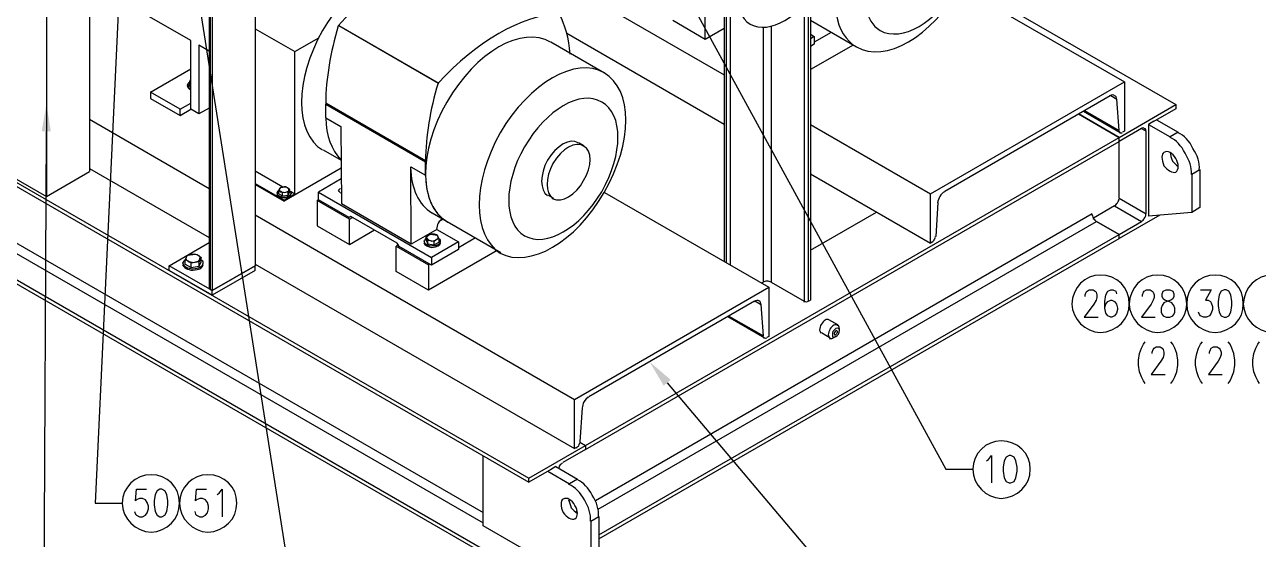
# Model space of a CAD drawing. Header units: inches. Extents: x 0.3 to 33.8, y 15.5 to 37.1.
# Drawn here: x 9.15 to 17.25, y 20.1 to 23.48 of the extents above; entities that cross this region are included whole.
import ezdxf

# ---------------------------------------------------------------- set-up
doc = ezdxf.new("R2010")
doc.units = ezdxf.units.IN
doc.header["$MEASUREMENT"] = 0

# ---------------------------------------------------------------- blocks, each defined once
blk = doc.blocks.new('60298_1')
at = {"transparency": 33554687}
for points in [[(9.2637, 22.7828), (9.2946, 22.9629), (9.3237, 22.7825)], [(13.3486, 21.1124), (13.2554, 21.2695), (13.3945, 21.1511)]]:
    blk.add_hatch(color=21, dxfattribs=at).paths.add_polyline_path(points)
for points in [[(2.692, 26.1463), (12.463, 20.505)], [(2.692, 26.1194), (12.463, 20.4782), (12.463, 20.505)], [(9.2943, 25.9547), (9.2943, 22.3548)], [(2.692, 25.508), (12.463, 19.8667)], [(2.692, 25.4806), (12.463, 19.8399), (12.463, 19.8667)], [(3.288, 25.4031), (12.1624, 20.2793)], [(3.2575, 25.352), (12.1624, 20.2107)], [(9.5778, 24.3259), (9.5778, 22.5185)], [(11.8485, 24.2485), (13.7452, 23.1537)], [(10.6664, 23.8926), (10.6664, 21.9003)], [(13.7452, 23.8482), (13.7452, 21.9272)], [(10.243, 23.3783), (9.5778, 23.7625)], [(15.3146, 23.7641), (16.711, 22.958), (16.711, 22.9311), (16.5628, 22.8454)], [(13.7587, 23.7222), (13.7587, 21.9195)], [(14.3117, 23.6634), (14.3117, 21.6747)], [(15.296, 23.73), (16.3748, 23.1072)], [(10.3643, 23.6195), (10.3643, 21.7521)], [(13.785, 23.6009), (13.785, 21.904)], [(14.272, 23.6159), (14.272, 21.6674)], [(14.2983, 23.6463), (14.2983, 21.6674), (14.3117, 21.6747)], [(10.3695, 23.5735), (10.3695, 21.7444), (10.3829, 21.7366)], [(10.3829, 23.5658), (10.3829, 21.7366)], [(13.4085, 23.5115), (13.6208, 23.3886)], [(13.6208, 23.3886), (13.6208, 23.5539)], [(14.3117, 23.5115), (14.6143, 23.3365)], [(10.6664, 23.4563), (10.9262, 23.306)], [(11.2153, 23.4769), (11.8702, 23.0989)], [(11.2159, 23.4775), (11.2159, 23.4775)], [(11.2159, 23.4775), (11.8707, 23.0994)], [(12.7129, 23.4268), (13.7452, 22.8304)], [(13.6208, 23.3886), (13.7452, 23.4609)], [(14.0019, 23.4671), (14.0019, 21.7924)], [(14.0551, 23.4738), (14.0551, 21.7924)], [(14.3117, 23.4207), (14.3376, 23.4057)], [(14.4491, 23.432), (14.3376, 23.3675)], [(10.243, 22.9678), (10.243, 23.3783)], [(10.2961, 23.3478), (10.2961, 22.8965)], [(10.3643, 23.3086), (10.2961, 23.3478)], [(10.9262, 23.306), (11.0847, 23.3974)], [(12.6071, 23.3711), (12.9593, 23.1676)], [(14.3376, 23.4057), (14.3117, 23.3907)], [(14.3376, 23.3546), (14.3117, 23.3396)], [(14.5921, 23.3494), (14.3117, 23.1878)], [(14.3376, 23.4057), (14.3376, 23.3546)], [(10.9262, 22.3729), (10.9262, 23.306)], [(9.9775, 23.0395), (10.243, 23.1929)], [(10.2337, 23.1031), (10.243, 23.1248)], [(10.243, 23.1), (10.2337, 23.1031)], [(10.2337, 23.0798), (10.2337, 23.1031)], [(11.8702, 23.0989), (11.8702, 23.0989)], [(15.1003, 22.3713), (16.3748, 23.1072)], [(16.3748, 23.1072), (16.3748, 22.7839)], [(10.1722, 22.927), (9.9775, 23.0395)], [(9.9775, 23.0395), (9.9775, 22.9987)], [(10.2223, 23.0865), (10.2223, 23.0788)], [(10.2337, 23.0798), (10.243, 23.0747)], [(16.2808, 23.0163), (15.1938, 22.3884)], [(16.2844, 23.0179), (16.3247, 22.9946)], [(9.9775, 22.9987), (10.1722, 22.8862)], [(10.1722, 22.927), (10.243, 22.9678)], [(10.243, 22.927), (10.243, 22.9678)], [(10.3643, 22.9357), (10.2961, 22.8965)], [(11.1301, 22.8717), (11.1296, 22.96)], [(11.1296, 22.96), (11.7844, 22.582)], [(11.1301, 22.9698), (11.1301, 22.9595)], [(11.1301, 22.9698), (11.7849, 22.5918)], [(16.0737, 22.8965), (16.3391, 22.7431), (16.711, 22.958)], [(16.3397, 22.7875), (16.3247, 22.9946)], [(9.5778, 22.8619), (10.3643, 22.4075)], [(10.1722, 22.8862), (10.1722, 22.927)], [(10.1722, 22.8862), (10.243, 22.927)], [(10.2961, 22.8965), (10.243, 22.927)], [(11.1301, 22.8717), (11.2283, 22.8149)], [(16.3391, 22.7431), (16.0737, 22.8965)], [(16.1047, 22.9146), (16.3464, 22.7751)], [(16.1124, 22.9187), (16.3397, 22.7875)], [(16.5684, 22.8485), (16.5333, 22.8283)], [(16.586, 22.8588), (16.728, 22.7772)], [(11.2283, 22.8149), (11.2319, 22.3068)], [(14.3117, 22.8263), (15.1003, 22.3713)], [(16.4874, 22.8015), (16.3391, 22.7163), (16.3391, 22.7431)], [(16.3391, 22.3445), (16.5168, 22.2417), (16.5168, 22.7844)], [(16.3748, 22.7839), (16.3619, 22.7767)], [(16.4874, 22.8015), (16.5168, 22.7844)], [(16.5333, 22.8283), (16.5333, 22.7875)], [(16.5333, 22.8283), (16.6748, 22.7467)], [(16.5333, 22.7937), (16.5333, 22.251)], [(16.728, 22.7772), (16.6748, 22.7467)], [(12.7899, 22.7101), (12.825, 22.6894)], [(12.8343, 20.7198), (16.3391, 22.7431)], [(12.8343, 20.693), (16.3391, 22.7163)], [(16.3391, 22.7163), (16.3391, 22.7431)], [(16.3391, 22.3445), (16.3391, 22.7163)], [(11.1121, 22.661), (11.2298, 22.5928)], [(9.5778, 22.5386), (10.3643, 22.0847)], [(11.2303, 22.5397), (10.8554, 22.3233)], [(11.691, 22.0418), (11.6868, 22.55)], [(11.6868, 22.55), (11.7849, 22.4937)], [(11.7844, 22.582), (11.7849, 22.5572)], [(11.7849, 22.4937), (11.7844, 22.582)], [(11.7849, 22.5572), (11.7849, 22.5918)], [(16.8163, 22.5014), (16.8695, 22.5319)], [(16.8695, 22.5319), (16.8695, 22.2815)], [(9.0113, 22.5185), (9.2943, 22.3548)], [(9.2943, 22.3548), (9.5778, 22.5185)], [(10.6664, 22.5226), (10.8472, 22.4183)], [(11.2303, 22.4705), (11.0806, 22.3837), (11.8242, 21.9546)], [(14.3117, 22.5035), (15.1003, 22.0486)], [(16.8163, 22.5014), (16.8163, 22.2505)], [(10.6664, 22.441), (10.8554, 22.3315)], [(10.6664, 22.4328), (10.8554, 22.3233)], [(10.8095, 22.378), (10.8095, 22.3729)], [(10.8208, 22.3935), (10.8301, 22.4137)], [(10.8332, 22.3884), (10.8208, 22.3935)], [(10.8208, 22.3723), (10.8208, 22.3935)], [(10.8208, 22.3723), (10.8461, 22.3579)], [(10.8301, 22.4137), (10.8647, 22.4188)], [(10.8461, 22.3785), (10.8332, 22.3884)], [(10.8812, 22.3837), (10.8461, 22.3785)], [(10.8461, 22.3579), (10.8461, 22.3785)], [(10.8461, 22.3579), (10.8812, 22.363)], [(10.8554, 22.3315), (10.9262, 22.3729)], [(10.8647, 22.4188), (10.8776, 22.4137)], [(10.8776, 22.4137), (10.8905, 22.4038)], [(10.8905, 22.4038), (10.8812, 22.3837)], [(10.8812, 22.363), (10.8812, 22.3837)], [(10.8812, 22.363), (10.8905, 22.3832)], [(10.8905, 22.3832), (10.8905, 22.4038)], [(10.8972, 22.3894), (10.9262, 22.3729)], [(10.9019, 22.378), (10.9019, 22.3729)], [(11.0806, 22.3326), (11.0806, 22.3837)], [(12.5895, 22.363), (12.6246, 22.3429)], [(12.9593, 22.3811), (14.038, 21.7583)], [(15.1003, 22.0486), (15.1003, 22.3713)], [(10.8554, 22.3233), (10.8554, 22.3315)], [(11.0718, 22.3279), (11.0806, 22.3326)], [(11.0718, 22.3279), (11.0718, 22.1627)], [(11.284, 22.205), (11.0718, 22.3279)], [(11.282, 22.2169), (11.0806, 22.3326)], [(11.691, 22.0418), (11.2319, 22.3068)], [(15.1499, 22.3161), (15.1349, 22.0919)], [(16.3092, 22.2928), (16.1708, 22.2128)], [(16.3092, 22.2928), (16.4874, 22.1901)], [(16.8695, 22.2815), (16.8163, 22.2505)], [(10.6664, 22.2334), (12.7635, 21.0225)], [(11.2944, 22.2241), (11.282, 22.2169)], [(11.284, 22.205), (11.3057, 22.2174)], [(11.284, 22.0398), (11.284, 22.205)], [(11.8242, 21.9034), (11.612, 22.0263), (11.599, 22.048), (11.2944, 22.2241)], [(11.8278, 22.2474), (11.9259, 22.1911)], [(11.8583, 22.2272), (11.8583, 22.2272)], [(11.8588, 22.2298), (11.8588, 22.2298)], [(11.9001, 22.2055), (11.8738, 22.1901)], [(12.8999, 20.3584), (16.162, 22.2422)], [(14.3117, 22.0021), (14.746, 22.2525)], [(16.6061, 22.2319), (16.3391, 22.078), (16.3391, 22.1048)], [(16.5333, 22.266), (16.5333, 22.2252)], [(16.8163, 22.2505), (16.5333, 22.2252)], [(11.0718, 22.1627), (11.284, 22.0398)], [(11.284, 22.0398), (11.4488, 22.1348)], [(11.8588, 22.1389), (11.691, 22.0418)], [(11.8588, 22.1389), (12.0013, 22.0568)], [(11.9259, 22.1911), (12.2781, 21.9876)], [(12.9185, 20.3005), (16.1909, 22.1901)], [(16.1909, 22.1901), (16.3391, 22.1048), (16.4874, 22.1901)], [(16.1909, 22.1901), (16.1909, 22.1901)], [(16.3391, 22.1048), (16.1909, 22.1901)], [(10.0999, 21.9003), (10.3643, 22.0527)], [(11.7772, 22.0532), (11.7772, 22.0609)], [(11.7886, 22.0904), (11.8035, 22.1017)], [(11.7994, 22.0661), (11.7886, 22.0904)], [(11.7886, 22.0677), (11.7886, 22.0904)], [(11.7886, 22.0677), (11.7994, 22.0434)], [(11.8418, 22.0599), (11.7994, 22.0661)], [(11.7994, 22.0434), (11.7994, 22.0661)], [(11.7994, 22.0434), (11.8418, 22.0367)], [(11.8035, 22.1017), (11.819, 22.1079)], [(11.819, 22.1079), (11.8609, 22.1017)], [(12.0013, 22.0568), (11.8242, 21.9546)], [(11.8567, 22.0713), (11.8418, 22.0599)], [(11.8418, 22.0367), (11.8418, 22.0599)], [(11.8418, 22.0367), (11.8722, 22.0548)], [(11.8722, 22.0775), (11.8567, 22.0713)], [(11.8609, 22.1017), (11.8722, 22.0775)], [(11.8722, 22.0775), (11.8722, 22.0548)], [(11.8836, 22.0532), (11.8836, 22.0609)], [(12.1129, 22.0832), (12.0013, 22.0186)], [(12.0013, 22.0568), (12.0013, 22.0057)], [(12.9236, 20.1327), (16.3391, 22.1048)], [(12.9236, 20.1058), (16.3391, 22.078)], [(15.1127, 22.0558), (15.1003, 22.0486)], [(16.3391, 22.078), (16.3391, 22.1048)], [(10.2068, 21.9102), (10.2068, 21.9386), (10.2207, 21.9685)], [(10.2207, 21.9685), (10.2729, 21.9768)], [(10.2729, 21.9768), (10.292, 21.969), (10.3116, 21.9546)], [(11.6063, 22.0362), (11.5918, 22.0274)], [(11.5918, 21.8627), (11.5918, 22.0274)], [(11.5918, 22.0274), (11.8041, 21.905)], [(12.2559, 22.0005), (11.8041, 21.7397)], [(12.0013, 22.0057), (11.8242, 21.9034)], [(10.0999, 21.8694), (10.0999, 21.9003)], [(10.3829, 21.7366), (10.0999, 21.9003)], [(10.1934, 21.9102), (10.1934, 21.9179)], [(10.245, 21.888), (10.245, 21.9164), (10.2259, 21.9308), (10.2068, 21.9386)], [(10.2068, 21.9102), (10.245, 21.888)], [(10.2972, 21.8962), (10.2972, 21.9246), (10.245, 21.9164)], [(10.245, 21.888), (10.2972, 21.8962)], [(10.3116, 21.9262), (10.3116, 21.9546), (10.2972, 21.9246)], [(10.2972, 21.8962), (10.3116, 21.9262)], [(10.3245, 21.9102), (10.3245, 21.9179)], [(10.3829, 21.7366), (10.6664, 21.9003)], [(10.6664, 21.8694), (10.6664, 21.9003), (10.3829, 21.7366)], [(10.6664, 21.9102), (12.7635, 20.6992)], [(11.8128, 21.9102), (11.8041, 21.905)], [(11.8041, 21.905), (11.8041, 21.7397)], [(11.8242, 21.9546), (11.8242, 21.9034)], [(10.3829, 21.7062), (10.0999, 21.8694)], [(10.6664, 21.8694), (10.3829, 21.7062)], [(11.8041, 21.7397), (11.5918, 21.8627)], [(10.3643, 21.7521), (10.3695, 21.7444)], [(10.3829, 21.7062), (10.3829, 21.7366)], [(12.7635, 21.0225), (14.038, 21.7583)], [(13.9905, 21.7857), (14.0019, 21.7924)], [(14.038, 21.7583), (14.038, 21.4351)], [(14.0551, 21.7924), (14.272, 21.6674)], [(16.1166, 21.6989), (16.1166, 21.7088), (16.1238, 21.7253), (16.1295, 21.733), (16.1434, 21.7423), (16.1687, 21.7423), (16.1816, 21.733), (16.1884, 21.7253), (16.194, 21.7088), (16.194, 21.6917), (16.1884, 21.6731), (16.1744, 21.6483), (16.1109, 21.5621), (16.2013, 21.5621)], [(16.2452, 21.622), (16.2524, 21.6483), (16.2653, 21.6654), (16.2849, 21.6731), (16.2906, 21.6731), (16.3102, 21.6654), (16.3226, 21.6483), (16.3299, 21.622), (16.3299, 21.6127), (16.3226, 21.5884), (16.3102, 21.5714), (16.2906, 21.5621), (16.2849, 21.5621), (16.2653, 21.5714), (16.2524, 21.5884), (16.2452, 21.622), (16.2452, 21.6654), (16.2524, 21.7088), (16.2653, 21.733), (16.2849, 21.7423), (16.2973, 21.7423), (16.3175, 21.733), (16.3226, 21.716)], [(16.492, 21.6989), (16.492, 21.7088), (16.4992, 21.7253), (16.5049, 21.733), (16.5189, 21.7423), (16.5442, 21.7423), (16.5571, 21.733), (16.5638, 21.7253), (16.5695, 21.7088), (16.5695, 21.6917), (16.5638, 21.6731), (16.5498, 21.6483), (16.4863, 21.5621), (16.5767, 21.5621)], [(16.6474, 21.5621), (16.6727, 21.5621), (16.6929, 21.5714), (16.6986, 21.5791), (16.7053, 21.5957), (16.7053, 21.622), (16.6986, 21.639), (16.6857, 21.6561), (16.666, 21.6654), (16.6407, 21.6731), (16.6278, 21.6824), (16.6211, 21.6989), (16.6211, 21.716), (16.6278, 21.733), (16.6474, 21.7423), (16.6727, 21.7423), (16.6929, 21.733), (16.6986, 21.716), (16.6986, 21.6989), (16.6929, 21.6824), (16.6784, 21.6731), (16.6531, 21.6654), (16.6335, 21.6561), (16.6211, 21.639), (16.6154, 21.622), (16.6154, 21.5957), (16.6211, 21.5791), (16.6278, 21.5714), (16.6474, 21.5621)], [(16.8747, 21.7423), (16.9449, 21.7423), (16.9072, 21.6731), (16.9253, 21.6731), (16.9392, 21.6654), (16.9449, 21.6561), (16.9521, 21.6318), (16.9521, 21.6127), (16.9449, 21.5884), (16.9325, 21.5714), (16.9129, 21.5621), (16.8943, 21.5621), (16.8747, 21.5714), (16.8674, 21.5791), (16.8618, 21.5957)], [(17.0286, 21.5621), (17.0415, 21.5621), (17.0611, 21.5714), (17.074, 21.5957), (17.0807, 21.639), (17.0807, 21.6654), (17.074, 21.7088), (17.0611, 21.733), (17.0415, 21.7423), (17.0286, 21.7423), (17.0089, 21.733), (16.9965, 21.7088), (16.9909, 21.6654), (16.9909, 21.639), (16.9965, 21.5957), (17.0089, 21.5714), (17.0286, 21.5621)], [(13.9446, 21.6669), (12.8575, 21.0395)], [(13.9477, 21.669), (13.9885, 21.6458)], [(14.0034, 21.4387), (13.9885, 21.6458)], [(13.7685, 21.5657), (14.0096, 21.4263)], [(13.7762, 21.5698), (14.0034, 21.4387)], [(14.492, 21.512), (14.4341, 21.5456)], [(14.5023, 21.4743), (14.5023, 21.4888)], [(14.038, 21.4351), (14.0256, 21.4278)], [(14.4419, 21.4253), (14.384, 21.4588)], [(14.4801, 21.4351), (14.4672, 21.4278)], [(16.5116, 21.1268), (16.4987, 21.1433), (16.4863, 21.1696), (16.4734, 21.2037), (16.4662, 21.2466), (16.4662, 21.2807), (16.4734, 21.3235), (16.4863, 21.3576), (16.4987, 21.3839), (16.5116, 21.4005)], [(16.6795, 21.1268), (16.6924, 21.1433), (16.7048, 21.1696), (16.7177, 21.2037), (16.7249, 21.2466), (16.7249, 21.2807), (16.7177, 21.3235), (16.7048, 21.3576), (16.6924, 21.3839), (16.6795, 21.4005)], [(16.8871, 21.1268), (16.8741, 21.1433), (16.8618, 21.1696), (16.8488, 21.2037), (16.8421, 21.2466), (16.8421, 21.2807), (16.8488, 21.3235), (16.8618, 21.3576), (16.8741, 21.3839), (16.8871, 21.4005)], [(17.0549, 21.1268), (17.0678, 21.1433), (17.0802, 21.1696), (17.0931, 21.2037), (17.1003, 21.2466), (17.1003, 21.2807), (17.0931, 21.3235), (17.0802, 21.3576), (17.0678, 21.3839), (17.0549, 21.4005)], [(17.2625, 21.1268), (17.2496, 21.1433), (17.2372, 21.1696), (17.2243, 21.2037), (17.2176, 21.2466), (17.2176, 21.2807), (17.2243, 21.3235), (17.2372, 21.3576), (17.2496, 21.3839), (17.2625, 21.4005)], [(16.5566, 21.3235), (16.5566, 21.3333), (16.5638, 21.3499), (16.569, 21.3576), (16.5834, 21.3669), (16.6087, 21.3669), (16.6211, 21.3576), (16.6283, 21.3499), (16.634, 21.3333), (16.634, 21.3163), (16.6283, 21.2972), (16.6144, 21.2729), (16.5509, 21.1867), (16.6412, 21.1867)], [(16.932, 21.3235), (16.932, 21.3333), (16.9392, 21.3499), (16.9449, 21.3576), (16.9588, 21.3669), (16.9841, 21.3669), (16.9965, 21.3576), (17.0038, 21.3499), (17.0094, 21.3333), (17.0094, 21.3163), (17.0038, 21.2972), (16.9898, 21.2729), (16.9263, 21.1867), (17.0167, 21.1867)], [(12.7635, 20.6992), (12.7635, 21.0225)], [(12.8131, 20.9672), (12.7981, 20.7431)], [(12.7981, 20.741), (12.8343, 20.7198), (12.8343, 20.693), (12.6866, 20.6073)], [(12.7981, 20.741), (12.8343, 20.7198)], [(12.463, 20.505), (12.8343, 20.7198)], [(12.7765, 20.7064), (12.7635, 20.6992)], [(12.8343, 20.7198), (12.8343, 20.693)], [(12.1624, 20.1926), (12.1624, 20.6517)], [(12.6406, 20.5809), (12.605, 20.5603)], [(12.6406, 20.5809), (12.7821, 20.4988)], [(15.468, 20.6197), (15.4824, 20.6274), (15.5005, 20.6537), (15.5005, 20.4735)], [(15.6167, 20.4735), (15.6291, 20.4735), (15.6492, 20.4828), (15.6616, 20.5071), (15.6689, 20.5505), (15.6689, 20.5768), (15.6616, 20.6197), (15.6492, 20.6439), (15.6291, 20.6537), (15.6167, 20.6537), (15.5971, 20.6439), (15.5842, 20.6197), (15.5785, 20.5768), (15.5785, 20.5505), (15.5842, 20.5071), (15.5971, 20.4828), (15.6167, 20.4735)], [(12.6107, 20.5639), (12.463, 20.4782)], [(12.5874, 20.5499), (12.7289, 20.4683)], [(12.7821, 20.4988), (12.7289, 20.4683)], [(9.8737, 20.2855), (9.8794, 20.2685), (9.8866, 20.2613), (9.9063, 20.252), (9.9248, 20.252), (9.9445, 20.2613), (9.9569, 20.2783), (9.9641, 20.3026), (9.9641, 20.3212), (9.9569, 20.346), (9.9445, 20.3625), (9.9248, 20.3718), (9.9063, 20.3718), (9.8866, 20.3625), (9.8794, 20.3553), (9.8866, 20.4322), (9.9512, 20.4322)], [(10.0405, 20.252), (10.0534, 20.252), (10.0731, 20.2613), (10.086, 20.2855), (10.0927, 20.3289), (10.0927, 20.3553), (10.086, 20.3981), (10.0731, 20.4229), (10.0534, 20.4322), (10.0405, 20.4322), (10.0209, 20.4229), (10.0085, 20.3981), (10.0028, 20.3553), (10.0028, 20.3289), (10.0085, 20.2855), (10.0209, 20.2613), (10.0405, 20.252)], [(10.2688, 20.2855), (10.2745, 20.2685), (10.2812, 20.2613), (10.3013, 20.252), (10.3194, 20.252), (10.339, 20.2613), (10.3519, 20.2783), (10.3586, 20.3026), (10.3586, 20.3212), (10.3519, 20.346), (10.339, 20.3625), (10.3194, 20.3718), (10.3013, 20.3718), (10.2812, 20.3625), (10.2745, 20.3553), (10.2812, 20.4322), (10.3462, 20.4322)], [(10.4159, 20.3981), (10.4299, 20.4059), (10.448, 20.4322), (10.448, 20.252)], [(12.7692, 20.2835), (12.7806, 20.2897)], [(12.5874, 19.9473), (12.1624, 20.1926)], [(12.8704, 20.2231), (12.9236, 20.254)], [(12.8704, 20.2231), (12.8704, 19.9726)], [(12.9236, 20.254), (12.9236, 20.0031)]]:
    blk.add_lwpolyline(points, dxfattribs=at)
at = {"color": 21, "transparency": 33554687}
for points in [[(9.9001, 26.1566), (11.0656, 18.7461), (11.2458, 18.7461)], [(9.8056, 24.4003), (9.615, 20.3418), (9.7952, 20.3418)], [(13.267, 24.1085), (15.2005, 20.5634), (15.3807, 20.5634)], [(9.2933, 22.7824), (9.2778, 19.765), (9.458, 19.765)], [(13.3714, 21.1314), (14.4279, 19.8791), (14.6082, 19.8791)]]:
    blk.add_lwpolyline(points, dxfattribs=at)
at = {"transparency": 33554687}
for points, knots in [([(14.3665, 24.266), (14.4936, 24.1972), (14.4936, 23.9643), (14.3665, 23.7444), (14.2447, 23.5333), (14.043, 23.4168), (13.9172, 23.4862), (13.7942, 23.5605), (13.7942, 23.7934), (13.9172, 24.0078), (14.043, 24.2244), (14.2447, 24.3409), (14.3665, 24.266)], [0, 0, 0, 0, 1, 1, 1, 2, 2, 2, 3, 3, 3, 4, 4, 4, 4]), ([(14.5111, 23.8942), (14.4344, 23.6411), (14.474, 23.4181), (14.6143, 23.3365), (14.803, 23.2282), (15.108, 23.4043), (15.296, 23.7289), (15.3864, 23.8866), (15.4371, 24.0573), (15.4354, 24.204)], [0, 0, 0, 0, 1, 1, 1, 2, 2, 2, 3, 3, 3, 3]), ([(14.6918, 23.8426), (14.6397, 23.6619), (14.671, 23.5046), (14.7693, 23.4449), (14.9126, 23.3652), (15.1399, 23.4964), (15.2753, 23.7393), (15.3475, 23.8559), (15.3853, 23.9832), (15.3838, 24.0904)], [0, 0, 0, 0, 1, 1, 1, 2, 2, 2, 3, 3, 3, 3]), ([(11.7276, 23.8632), (11.5409, 23.9125), (11.2787, 23.7358), (11.1079, 23.4449), (10.9242, 23.1219), (10.9242, 22.7697), (11.1079, 22.66)], [0, 0, 0, 0, 1, 1, 1, 2, 2, 2, 2]), ([(12.6055, 23.3675), (12.4193, 23.4797), (12.1143, 23.3036), (11.9239, 22.975), (11.7381, 22.652), (11.7381, 22.2998), (11.9239, 22.1901)], [0, 0, 0, 0, 1, 1, 1, 2, 2, 2, 2]), ([(12.9567, 23.1661), (13.1477, 23.0591), (13.1477, 22.707), (12.9567, 22.3811), (12.7715, 22.0553), (12.4665, 21.8793), (12.275, 21.9835), (12.0903, 22.0965), (12.0903, 22.4486), (12.275, 22.7736), (12.4665, 23.1003), (12.7715, 23.2763), (12.9567, 23.1661)], [0, 0, 0, 0, 1, 1, 1, 2, 2, 2, 3, 3, 3, 4, 4, 4, 4]), ([(10.23, 23.1041), (10.2272, 23.1009), (10.2228, 23.094), (10.2197, 23.0834), (10.2228, 23.0773), (10.2304, 23.0683), (10.2404, 23.0576)], [0, 0, 0, 0, 1, 1, 1, 2, 2, 2, 2]), ([(10.2404, 23.1196), (10.2402, 23.1199), (10.2384, 23.1161), (10.2352, 23.1093), (10.2384, 23.1085), (10.2402, 23.1048), (10.2404, 23.0989)], [0, 0, 0, 0, 1, 1, 1, 2, 2, 2, 2]), ([(16.3237, 22.9905), (16.3243, 23.0064), (16.3198, 23.0152), (16.3082, 23.0163), (16.304, 23.0243), (16.2928, 23.0232), (16.2772, 23.0163)], [0, 0, 0, 0, 1, 1, 1, 2, 2, 2, 2]), ([(12.9412, 22.975), (13.0839, 22.8957), (13.0839, 22.6332), (12.9412, 22.3863), (12.8035, 22.1475), (12.5761, 22.0162), (12.4351, 22.0971), (12.2957, 22.1781), (12.2957, 22.4406), (12.4351, 22.6806), (12.5761, 22.9264), (12.8035, 23.0576), (12.9412, 22.975)], [0, 0, 0, 0, 1, 1, 1, 2, 2, 2, 3, 3, 3, 4, 4, 4, 4]), ([(16.3391, 22.7839), (16.3405, 22.7821), (16.3428, 22.7777), (16.3443, 22.7736), (16.3507, 22.7731), (16.3563, 22.7737), (16.3598, 22.7736)], [0, 0, 0, 0, 1, 1, 1, 2, 2, 2, 2]), ([(16.5147, 22.7839), (16.5171, 22.7939), (16.514, 22.8008), (16.5044, 22.7994), (16.5028, 22.8072), (16.4953, 22.8065), (16.4837, 22.7994)], [0, 0, 0, 0, 1, 1, 1, 2, 2, 2, 2]), ([(16.8659, 22.5309), (16.8697, 22.5755), (16.8548, 22.6257), (16.8246, 22.6703), (16.8017, 22.7177), (16.7657, 22.7557), (16.7265, 22.7736)], [0, 0, 0, 0, 1, 1, 1, 2, 2, 2, 2]), ([(12.7863, 22.7065), (12.7346, 22.7423), (12.645, 22.6905), (12.5849, 22.5928), (12.5344, 22.4989), (12.5344, 22.3954), (12.5849, 22.3605)], [0, 0, 0, 0, 1, 1, 1, 2, 2, 2, 2]), ([(12.8224, 22.6858), (12.8806, 22.658), (12.8806, 22.5545), (12.8224, 22.4586), (12.77, 22.3629), (12.6804, 22.3111), (12.621, 22.3398), (12.5698, 22.375), (12.5698, 22.4785), (12.621, 22.5722), (12.6804, 22.6701), (12.77, 22.7218), (12.8224, 22.6858)], [0, 0, 0, 0, 1, 1, 1, 2, 2, 2, 3, 3, 3, 4, 4, 4, 4]), ([(16.8142, 22.4999), (16.8166, 22.5449), (16.8017, 22.5951), (16.7729, 22.6393), (16.7486, 22.6871), (16.7126, 22.7251), (16.6748, 22.7426)], [0, 0, 0, 0, 1, 1, 1, 2, 2, 2, 2]), ([(16.711, 22.5154), (16.6918, 22.5062), (16.6582, 22.5257), (16.6335, 22.5567), (16.6167, 22.5975), (16.6167, 22.6363), (16.6335, 22.6445), (16.6582, 22.6603), (16.6918, 22.6408), (16.711, 22.6032), (16.7333, 22.569), (16.7333, 22.5302), (16.711, 22.5154)], [0, 0, 0, 0, 1, 1, 1, 2, 2, 2, 3, 3, 3, 4, 4, 4, 4]), ([(16.6748, 22.6445), (16.675, 22.6283), (16.6806, 22.6095), (16.6903, 22.5877), (16.7005, 22.575), (16.714, 22.5607), (16.7265, 22.5515)], [0, 0, 0, 0, 1, 1, 1, 2, 2, 2, 2]), ([(11.7844, 22.4896), (11.7872, 22.3507), (11.8378, 22.2422), (11.9239, 22.1901), (11.9272, 22.1906), (11.9283, 22.19), (11.929, 22.1849)], [0, 0, 0, 0, 1, 1, 1, 2, 2, 2, 2]), ([(10.8187, 22.3915), (10.8139, 22.3913), (10.8096, 22.3849), (10.8084, 22.376), (10.8096, 22.3635), (10.8303, 22.3516), (10.8549, 22.3501), (10.8813, 22.3516), (10.9019, 22.3635), (10.9014, 22.376), (10.9019, 22.3846), (10.8979, 22.3908), (10.8859, 22.3915)], [0, 0, 0, 0, 1, 1, 1, 2, 2, 2, 3, 3, 3, 4, 4, 4, 4]), ([(10.8084, 22.3708), (10.8096, 22.3582), (10.8303, 22.3463), (10.8549, 22.345), (10.8813, 22.3463), (10.9019, 22.3582), (10.9014, 22.3708)], [0, 0, 0, 0, 1, 1, 1, 2, 2, 2, 2]), ([(10.8756, 22.4121), (10.872, 22.4174), (10.8641, 22.4193), (10.8549, 22.4173), (10.8385, 22.4193), (10.8245, 22.4112), (10.8239, 22.3966), (10.8245, 22.3964), (10.8278, 22.3918), (10.8291, 22.3863)], [0, 0, 0, 0, 1, 1, 1, 2, 2, 2, 3, 3, 3, 3]), ([(10.8291, 22.3863), (10.8395, 22.3851), (10.8475, 22.3832), (10.8549, 22.3811), (10.873, 22.3832), (10.887, 22.3913), (10.8859, 22.3966), (10.887, 22.406), (10.8838, 22.4106), (10.8756, 22.4121)], [0, 0, 0, 0, 1, 1, 1, 2, 2, 2, 3, 3, 3, 3]), ([(11.2267, 22.4069), (11.2218, 22.4054), (11.2155, 22.4001), (11.2112, 22.3915), (11.2155, 22.3882), (11.2219, 22.3829), (11.2267, 22.376)], [0, 0, 0, 0, 1, 1, 1, 2, 2, 2, 2]), ([(15.1927, 22.3863), (15.1824, 22.3821), (15.1711, 22.3702), (15.1617, 22.3553), (15.1554, 22.3429), (15.1508, 22.3289), (15.1462, 22.314)], [0, 0, 0, 0, 1, 1, 1, 2, 2, 2, 2]), ([(16.3082, 22.2882), (16.3175, 22.2976), (16.3251, 22.3056), (16.3288, 22.314), (16.3363, 22.3249), (16.3394, 22.3354), (16.3391, 22.3398)], [0, 0, 0, 0, 1, 1, 1, 2, 2, 2, 2]), ([(11.8929, 22.2055), (11.8842, 22.2043), (11.8761, 22.1951), (11.8671, 22.1797), (11.8611, 22.169), (11.857, 22.1522), (11.8567, 22.1384)], [0, 0, 0, 0, 1, 1, 1, 2, 2, 2, 2]), ([(16.1584, 22.2417), (16.1624, 22.2332), (16.1655, 22.2227), (16.1687, 22.2107), (16.1767, 22.2034), (16.1842, 22.1954), (16.1894, 22.1901)], [0, 0, 0, 0, 1, 1, 1, 2, 2, 2, 2]), ([(16.4837, 22.1901), (16.4953, 22.195), (16.5028, 22.203), (16.5044, 22.2107), (16.514, 22.2223), (16.5171, 22.2328), (16.5147, 22.2417)], [0, 0, 0, 0, 1, 1, 1, 2, 2, 2, 2]), ([(11.7741, 22.0506), (11.7774, 22.0366), (11.8012, 22.0228), (11.8257, 22.0196), (11.8599, 22.0228), (11.8837, 22.0366), (11.8825, 22.0506)], [0, 0, 0, 0, 1, 1, 1, 2, 2, 2, 2]), ([(11.7844, 22.0764), (11.7814, 22.0748), (11.7774, 22.0682), (11.7741, 22.0609), (11.7774, 22.0444), (11.8012, 22.0306), (11.8257, 22.03), (11.8599, 22.0306), (11.8837, 22.0444), (11.8825, 22.0609), (11.8837, 22.0685), (11.8794, 22.0755), (11.8671, 22.0764)], [0, 0, 0, 0, 1, 1, 1, 2, 2, 2, 3, 3, 3, 4, 4, 4, 4]), ([(11.7999, 22.0971), (11.797, 22.0981), (11.793, 22.0926), (11.7896, 22.0868), (11.793, 22.0749), (11.8098, 22.0652), (11.8257, 22.0609), (11.8405, 22.0652), (11.8501, 22.0675), (11.8567, 22.0713)], [0, 0, 0, 0, 1, 1, 1, 2, 2, 2, 3, 3, 3, 3]), ([(11.8567, 22.0713), (11.8642, 22.0756), (11.8681, 22.0811), (11.8671, 22.0868), (11.8681, 22.0988), (11.8513, 22.1085), (11.8257, 22.1074), (11.8206, 22.1085), (11.8111, 22.1063), (11.7999, 22.0971)], [0, 0, 0, 0, 1, 1, 1, 2, 2, 2, 3, 3, 3, 3]), ([(15.1101, 22.0558), (15.1189, 22.0592), (15.1245, 22.0652), (15.1256, 22.0713), (15.1324, 22.0788), (15.1346, 22.0858), (15.1308, 22.0919)], [0, 0, 0, 0, 1, 1, 1, 2, 2, 2, 2]), ([(10.292, 21.968), (10.2837, 21.9746), (10.2718, 21.9774), (10.2559, 21.9732), (10.2334, 21.9774), (10.2124, 21.9653), (10.2094, 21.9473), (10.2124, 21.9431), (10.2173, 21.9362), (10.2249, 21.9267)], [0, 0, 0, 0, 1, 1, 1, 2, 2, 2, 3, 3, 3, 3]), ([(10.2249, 21.9267), (10.2349, 21.9261), (10.2469, 21.9232), (10.2559, 21.9215), (10.2852, 21.9232), (10.3062, 21.9353), (10.3023, 21.9473), (10.3062, 21.9575), (10.3013, 21.9644), (10.292, 21.968)], [0, 0, 0, 0, 1, 1, 1, 2, 2, 2, 3, 3, 3, 3]), ([(10.1887, 21.906), (10.1936, 21.8897), (10.223, 21.8727), (10.2559, 21.8699), (10.2767, 21.8727), (10.2934, 21.8767), (10.3023, 21.8802)], [0, 0, 0, 0, 1, 1, 1, 2, 2, 2, 2]), ([(10.2042, 21.937), (10.1987, 21.9354), (10.1936, 21.927), (10.1887, 21.9164), (10.1936, 21.8974), (10.223, 21.8805), (10.2559, 21.8802), (10.2767, 21.8805), (10.2934, 21.8845), (10.3023, 21.8905)], [0, 0, 0, 0, 1, 1, 1, 2, 2, 2, 3, 3, 3, 3]), ([(10.3023, 21.8905), (10.3181, 21.8987), (10.325, 21.9083), (10.323, 21.9164), (10.325, 21.9266), (10.3203, 21.9347), (10.3075, 21.937)], [0, 0, 0, 0, 1, 1, 1, 2, 2, 2, 2]), ([(14.0515, 21.7924), (14.0483, 21.7967), (14.0387, 21.799), (14.0256, 21.7976), (14.0188, 21.799), (14.0093, 21.7967), (13.9998, 21.7924)], [0, 0, 0, 0, 1, 1, 1, 2, 2, 2, 2]), ([(16.4063, 21.6478), (16.4081, 21.5488), (16.324, 21.4648), (16.2152, 21.4619), (16.1166, 21.4648), (16.0326, 21.5488), (16.0293, 21.6478), (16.0326, 21.7562), (16.1166, 21.8402), (16.2152, 21.8389), (16.324, 21.8402), (16.4081, 21.7562), (16.4063, 21.6478)], [0, 0, 0, 0, 1, 1, 1, 2, 2, 2, 3, 3, 3, 4, 4, 4, 4]), ([(16.4063, 21.6478), (16.4081, 21.5488), (16.324, 21.4648), (16.2152, 21.4619), (16.1166, 21.4648), (16.0326, 21.5488), (16.0293, 21.6478), (16.0326, 21.7562), (16.1166, 21.8402), (16.2152, 21.8389), (16.324, 21.8402), (16.4081, 21.7562), (16.4063, 21.6478)], [0, 0, 0, 0, 1, 1, 1, 2, 2, 2, 3, 3, 3, 4, 4, 4, 4]), ([(16.4063, 21.6478), (16.4081, 21.5488), (16.324, 21.4648), (16.2152, 21.4619), (16.1166, 21.4648), (16.0326, 21.5488), (16.0293, 21.6478), (16.0326, 21.7562), (16.1166, 21.8402), (16.2152, 21.8389), (16.324, 21.8402), (16.4081, 21.7562), (16.4063, 21.6478)], [0, 0, 0, 0, 1, 1, 1, 2, 2, 2, 3, 3, 3, 4, 4, 4, 4]), ([(16.7833, 21.6478), (16.7835, 21.5488), (16.6995, 21.4648), (16.5922, 21.4619), (16.4921, 21.4648), (16.4081, 21.5488), (16.4063, 21.6478), (16.4081, 21.7562), (16.4921, 21.8402), (16.5922, 21.8389), (16.6995, 21.8402), (16.7835, 21.7562), (16.7833, 21.6478)], [0, 0, 0, 0, 1, 1, 1, 2, 2, 2, 3, 3, 3, 4, 4, 4, 4]), ([(16.7833, 21.6478), (16.7835, 21.5488), (16.6995, 21.4648), (16.5922, 21.4619), (16.4921, 21.4648), (16.4081, 21.5488), (16.4063, 21.6478), (16.4081, 21.7562), (16.4921, 21.8402), (16.5922, 21.8389), (16.6995, 21.8402), (16.7835, 21.7562), (16.7833, 21.6478)], [0, 0, 0, 0, 1, 1, 1, 2, 2, 2, 3, 3, 3, 4, 4, 4, 4]), ([(16.7833, 21.6478), (16.7835, 21.5488), (16.6995, 21.4648), (16.5922, 21.4619), (16.4921, 21.4648), (16.4081, 21.5488), (16.4063, 21.6478), (16.4081, 21.7562), (16.4921, 21.8402), (16.5922, 21.8389), (16.6995, 21.8402), (16.7835, 21.7562), (16.7833, 21.6478)], [0, 0, 0, 0, 1, 1, 1, 2, 2, 2, 3, 3, 3, 4, 4, 4, 4]), ([(17.1551, 21.6478), (17.159, 21.5488), (17.075, 21.4648), (16.9692, 21.4619), (16.8676, 21.4648), (16.7835, 21.5488), (16.7833, 21.6478), (16.7835, 21.7562), (16.8676, 21.8402), (16.9692, 21.8389), (17.075, 21.8402), (17.159, 21.7562), (17.1551, 21.6478)], [0, 0, 0, 0, 1, 1, 1, 2, 2, 2, 3, 3, 3, 4, 4, 4, 4]), ([(17.1551, 21.6478), (17.159, 21.5488), (17.075, 21.4648), (16.9692, 21.4619), (16.8676, 21.4648), (16.7835, 21.5488), (16.7833, 21.6478), (16.7835, 21.7562), (16.8676, 21.8402), (16.9692, 21.8389), (17.075, 21.8402), (17.159, 21.7562), (17.1551, 21.6478)], [0, 0, 0, 0, 1, 1, 1, 2, 2, 2, 3, 3, 3, 4, 4, 4, 4]), ([(17.1551, 21.6478), (17.159, 21.5488), (17.075, 21.4648), (16.9692, 21.4619), (16.8676, 21.4648), (16.7835, 21.5488), (16.7833, 21.6478), (16.7835, 21.7562), (16.8676, 21.8402), (16.9692, 21.8389), (17.075, 21.8402), (17.159, 21.7562), (17.1551, 21.6478)], [0, 0, 0, 0, 1, 1, 1, 2, 2, 2, 3, 3, 3, 4, 4, 4, 4]), ([(17.5321, 21.6478), (17.5345, 21.5488), (17.4504, 21.4648), (17.3461, 21.4619), (17.2431, 21.4648), (17.159, 21.5488), (17.1551, 21.6478), (17.159, 21.7562), (17.2431, 21.8402), (17.3461, 21.8389), (17.4504, 21.8402), (17.5345, 21.7562), (17.5321, 21.6478)], [0, 0, 0, 0, 1, 1, 1, 2, 2, 2, 3, 3, 3, 4, 4, 4, 4]), ([(17.5321, 21.6478), (17.5345, 21.5488), (17.4504, 21.4648), (17.3461, 21.4619), (17.2431, 21.4648), (17.159, 21.5488), (17.1551, 21.6478), (17.159, 21.7562), (17.2431, 21.8402), (17.3461, 21.8389), (17.4504, 21.8402), (17.5345, 21.7562), (17.5321, 21.6478)], [0, 0, 0, 0, 1, 1, 1, 2, 2, 2, 3, 3, 3, 4, 4, 4, 4]), ([(17.5321, 21.6478), (17.5345, 21.5488), (17.4504, 21.4648), (17.3461, 21.4619), (17.2431, 21.4648), (17.159, 21.5488), (17.1551, 21.6478), (17.159, 21.7562), (17.2431, 21.8402), (17.3461, 21.8389), (17.4504, 21.8402), (17.5345, 21.7562), (17.5321, 21.6478)], [0, 0, 0, 0, 1, 1, 1, 2, 2, 2, 3, 3, 3, 4, 4, 4, 4]), ([(13.9843, 21.6427), (13.9879, 21.6575), (13.9833, 21.6662), (13.974, 21.6685), (13.9676, 21.6753), (13.9563, 21.6742), (13.943, 21.6633)], [0, 0, 0, 0, 1, 1, 1, 2, 2, 2, 2]), ([(14.2684, 21.6633), (14.2757, 21.6655), (14.2805, 21.6643), (14.2838, 21.6633), (14.2904, 21.6643), (14.2952, 21.6655), (14.2942, 21.6633)], [0, 0, 0, 0, 1, 1, 1, 2, 2, 2, 2]), ([(14.4336, 21.5445), (14.4206, 21.5536), (14.3981, 21.5406), (14.382, 21.5136), (14.3777, 21.5052), (14.3739, 21.4927), (14.3716, 21.4774)], [0, 0, 0, 0, 1, 1, 1, 2, 2, 2, 2]), ([(14.5007, 21.4877), (14.5028, 21.5), (14.4991, 21.5083), (14.4904, 21.5084), (14.4786, 21.5201), (14.4562, 21.5071), (14.4388, 21.4826), (14.4357, 21.4717), (14.432, 21.4591), (14.4284, 21.4464)], [0, 0, 0, 0, 1, 1, 1, 2, 2, 2, 3, 3, 3, 3]), ([(14.4956, 21.4877), (14.505, 21.484), (14.505, 21.4674), (14.4956, 21.4516), (14.4873, 21.4368), (14.473, 21.4285), (14.4594, 21.4309), (14.4553, 21.4387), (14.4553, 21.4553), (14.4594, 21.4671), (14.473, 21.4859), (14.4873, 21.4942), (14.4956, 21.4877)], [0, 0, 0, 0, 1, 1, 1, 2, 2, 2, 3, 3, 3, 4, 4, 4, 4]), ([(14.4852, 21.4722), (14.4921, 21.4722), (14.4921, 21.4643), (14.4852, 21.4568), (14.4836, 21.4496), (14.4767, 21.4456), (14.4698, 21.4464), (14.4682, 21.4505), (14.4682, 21.4585), (14.4698, 21.4619), (14.4767, 21.4732), (14.4836, 21.4771), (14.4852, 21.4722)], [0, 0, 0, 0, 1, 1, 1, 2, 2, 2, 3, 3, 3, 4, 4, 4, 4]), ([(13.9998, 21.4361), (14.0041, 21.4331), (14.0063, 21.4287), (14.005, 21.4258), (14.0142, 21.4242), (14.0199, 21.4247), (14.0256, 21.4258)], [0, 0, 0, 0, 1, 1, 1, 2, 2, 2, 2]), ([(14.4284, 21.4464), (14.432, 21.4375), (14.4357, 21.4292), (14.4388, 21.4206), (14.449, 21.4215), (14.458, 21.4224), (14.4646, 21.4258)], [0, 0, 0, 0, 1, 1, 1, 2, 2, 2, 2]), ([(12.8534, 21.0385), (12.8459, 21.0331), (12.8347, 21.0212), (12.8224, 21.0023), (12.8189, 20.994), (12.8144, 20.98), (12.8121, 20.9662)], [0, 0, 0, 0, 1, 1, 1, 2, 2, 2, 2]), ([(15.7556, 20.5634), (15.7566, 20.46), (15.6725, 20.376), (15.5645, 20.3723), (15.4651, 20.376), (15.3811, 20.46), (15.3786, 20.5634), (15.3811, 20.6674), (15.4651, 20.7514), (15.5645, 20.7493), (15.6725, 20.7514), (15.7566, 20.6674), (15.7556, 20.5634)], [0, 0, 0, 0, 1, 1, 1, 2, 2, 2, 3, 3, 3, 4, 4, 4, 4]), ([(15.7556, 20.5634), (15.7566, 20.46), (15.6725, 20.376), (15.5645, 20.3723), (15.4651, 20.376), (15.3811, 20.46), (15.3786, 20.5634), (15.3811, 20.6674), (15.4651, 20.7514), (15.5645, 20.7493), (15.6725, 20.7514), (15.7566, 20.6674), (15.7556, 20.5634)], [0, 0, 0, 0, 1, 1, 1, 2, 2, 2, 3, 3, 3, 4, 4, 4, 4]), ([(15.7556, 20.5634), (15.7566, 20.46), (15.6725, 20.376), (15.5645, 20.3723), (15.4651, 20.376), (15.3811, 20.46), (15.3786, 20.5634), (15.3811, 20.6674), (15.4651, 20.7514), (15.5645, 20.7493), (15.6725, 20.7514), (15.7566, 20.6674), (15.7556, 20.5634)], [0, 0, 0, 0, 1, 1, 1, 2, 2, 2, 3, 3, 3, 4, 4, 4, 4]), ([(12.7759, 20.7028), (12.7824, 20.7103), (12.788, 20.7162), (12.7914, 20.7183), (12.7959, 20.7299), (12.7982, 20.7369), (12.7966, 20.7389)], [0, 0, 0, 0, 1, 1, 1, 2, 2, 2, 2]), ([(12.683, 20.6047), (12.6789, 20.6031), (12.6713, 20.5951), (12.6623, 20.584), (12.6629, 20.5806), (12.6607, 20.5755), (12.6572, 20.5685)], [0, 0, 0, 0, 1, 1, 1, 2, 2, 2, 2]), ([(10.1681, 20.3413), (10.1709, 20.2385), (10.0869, 20.1545), (9.9822, 20.1502), (9.8795, 20.1545), (9.7955, 20.2385), (9.7911, 20.3413), (9.7955, 20.4459), (9.8795, 20.5299), (9.9822, 20.5272), (10.0869, 20.5299), (10.1709, 20.4459), (10.1681, 20.3413)], [0, 0, 0, 0, 1, 1, 1, 2, 2, 2, 3, 3, 3, 4, 4, 4, 4]), ([(10.1681, 20.3413), (10.1709, 20.2385), (10.0869, 20.1545), (9.9822, 20.1502), (9.8795, 20.1545), (9.7955, 20.2385), (9.7911, 20.3413), (9.7955, 20.4459), (9.8795, 20.5299), (9.9822, 20.5272), (10.0869, 20.5299), (10.1709, 20.4459), (10.1681, 20.3413)], [0, 0, 0, 0, 1, 1, 1, 2, 2, 2, 3, 3, 3, 4, 4, 4, 4]), ([(10.1681, 20.3413), (10.1709, 20.2385), (10.0869, 20.1545), (9.9822, 20.1502), (9.8795, 20.1545), (9.7955, 20.2385), (9.7911, 20.3413), (9.7955, 20.4459), (9.8795, 20.5299), (9.9822, 20.5272), (10.0869, 20.5299), (10.1709, 20.4459), (10.1681, 20.3413)], [0, 0, 0, 0, 1, 1, 1, 2, 2, 2, 3, 3, 3, 4, 4, 4, 4]), ([(10.5451, 20.3413), (10.5464, 20.2385), (10.4624, 20.1545), (10.354, 20.1502), (10.255, 20.1545), (10.1709, 20.2385), (10.1681, 20.3413), (10.1709, 20.4459), (10.255, 20.5299), (10.354, 20.5272), (10.4624, 20.5299), (10.5464, 20.4459), (10.5451, 20.3413)], [0, 0, 0, 0, 1, 1, 1, 2, 2, 2, 3, 3, 3, 4, 4, 4, 4]), ([(10.5451, 20.3413), (10.5464, 20.2385), (10.4624, 20.1545), (10.354, 20.1502), (10.255, 20.1545), (10.1709, 20.2385), (10.1681, 20.3413), (10.1709, 20.4459), (10.255, 20.5299), (10.354, 20.5272), (10.4624, 20.5299), (10.5464, 20.4459), (10.5451, 20.3413)], [0, 0, 0, 0, 1, 1, 1, 2, 2, 2, 3, 3, 3, 4, 4, 4, 4]), ([(10.5451, 20.3413), (10.5464, 20.2385), (10.4624, 20.1545), (10.354, 20.1502), (10.255, 20.1545), (10.1709, 20.2385), (10.1681, 20.3413), (10.1709, 20.4459), (10.255, 20.5299), (10.354, 20.5272), (10.4624, 20.5299), (10.5464, 20.4459), (10.5451, 20.3413)], [0, 0, 0, 0, 1, 1, 1, 2, 2, 2, 3, 3, 3, 4, 4, 4, 4]), ([(12.8689, 20.2225), (12.8708, 20.2668), (12.8559, 20.317), (12.8276, 20.362), (12.8028, 20.409), (12.7668, 20.447), (12.7243, 20.4653)], [0, 0, 0, 0, 1, 1, 1, 2, 2, 2, 2]), ([(12.9205, 20.2535), (12.9239, 20.2974), (12.909, 20.3476), (12.8792, 20.393), (12.8559, 20.4396), (12.8199, 20.4776), (12.7811, 20.4962)], [0, 0, 0, 0, 1, 1, 1, 2, 2, 2, 2]), ([(12.7656, 20.238), (12.746, 20.2281), (12.7124, 20.2476), (12.6881, 20.2793), (12.6709, 20.3194), (12.6709, 20.3582), (12.6881, 20.3671), (12.7124, 20.3822), (12.746, 20.3628), (12.7656, 20.3258), (12.7875, 20.2909), (12.7875, 20.2521), (12.7656, 20.238)], [0, 0, 0, 0, 1, 1, 1, 2, 2, 2, 3, 3, 3, 4, 4, 4, 4]), ([(12.7243, 20.362), (12.7292, 20.3502), (12.7348, 20.3314), (12.7398, 20.3103), (12.7547, 20.2969), (12.7682, 20.2826), (12.7811, 20.2742)], [0, 0, 0, 0, 1, 1, 1, 2, 2, 2, 2])]:
    blk.add_open_spline(points, degree=3, knots=knots, dxfattribs=at)
for points in [[(12.0065, 23.9303), (11.7562, 23.9205), (11.468, 23.7541), (11.2112, 23.4759)], [(12.6623, 23.5534), (12.4109, 23.5425), (12.1227, 23.3761), (11.8671, 23.0989)], [(12.7346, 23.29), (12.7269, 23.3933), (12.7012, 23.4815), (12.6623, 23.5534)], [(11.2112, 23.4759), (11.1595, 23.3009), (11.1304, 23.1281), (11.1286, 22.9698)], [(11.8671, 23.0989), (11.8142, 22.9229), (11.7851, 22.7501), (11.7844, 22.5877)], [(10.2197, 23.0783), (10.2228, 23.0695), (10.2304, 23.0605), (10.2404, 23.0525)], [(11.1286, 22.8717), (11.1322, 22.7535), (11.167, 22.6582), (11.2267, 22.598)], [(11.6863, 22.5464), (11.6894, 22.4072), (11.7399, 22.2987), (11.8257, 22.2469)], [(10.3023, 21.8802), (10.3181, 21.8909), (10.325, 21.9006), (10.323, 21.906)], [(14.3716, 21.4774), (14.3739, 21.471), (14.3777, 21.4627), (14.382, 21.4568)]]:
    blk.add_open_spline(points, degree=3, dxfattribs=at)

msp = doc.modelspace()

# ---------------------------------------------------------------- block references
msp.add_blockref('60298_1', (0, 0))

doc.saveas('drawing.dxf')
